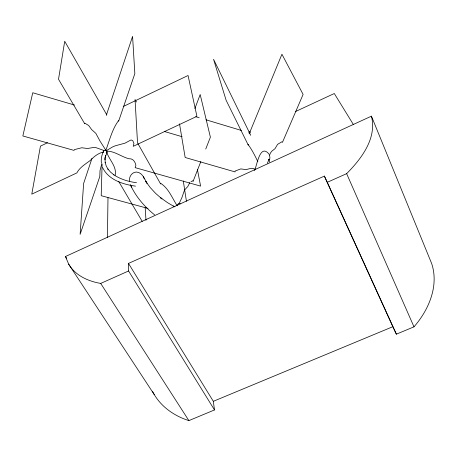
<?xml version="1.0" encoding="UTF-8"?>
<svg xmlns="http://www.w3.org/2000/svg" width="457" height="457" viewBox="0 0 457 457"><rect width="100%" height="100%" fill="white"/><g stroke="black" fill="none" stroke-linecap="round" stroke-linejoin="round"><path stroke-width="0.69" d="M107.441 237.623L107.989 197.732M102.117 163.989L101.208 195.693L148.005 208.421M129.4 181.138C128.948 176.91 131.799 172.021 136.426 172.043C142.401 172.323 144.486 178.995 147.034 183.268L145.692 181.355L150.187 187.513L155.614 193.374L161.955 198.909L160.333 197.515L167.616 202.714L174.625 206.821M115.09 175.334L115.512 173.426C115.707 165.251 109.069 159.602 106.738 152.187M105.59 155.808L105.647 155.431L104.979 159.527C103.836 156.665 109.589 151.815 105.698 150.273C104.636 150.01 103.071 150.821 103.448 152.072M269.264 162.018L269.904 157.768L269.619 155.58M105.83 150.324C109.646 140.219 112.096 129.342 118.552 120.608L118.654 121.151L134.838 73.606L132.581 36.389L106.304 115.324M254.515 170.558C256.897 166.034 259.93 142.59 269.167 154.329M91.937 158.499L83.625 183.463L80.124 234.355L99.792 176.568L100.032 170.507L101.631 164.4M177.447 205.222C177.619 204.011 179.224 202.742 180.241 203.873M194.893 108.538L200.183 94.536L210.391 137.169L205.741 149.039M103.436 151.336C101.711 155.123 100.791 159.327 101.437 163.48M267.431 163.12L269.139 159.122L268.413 159.967M200.834 161.567L193.088 181.355L192.825 180.698L191.032 181.697M269.47 155.38L270.533 152.827L271.955 151.067L274.994 148.696L277.599 144.332L281.963 141.75L282.455 142.356L303.105 94.433L281.929 54.24L249.162 133.867M179.018 203.805L181.897 197.653L184.508 190.072L187.741 186.599L189.792 182.657M107.029 152.004L106.173 152.889M413.979 326.835C428.712 309.972 439.074 286.019 431.711 263.672L371.438 116.164L65.465 256.526L68.67 264.152L154.266 394.602C161.887 407.37 174.848 416.207 188.878 420.611L214.487 409.94L213.322 401.32L128.497 263.409L324.39 176.099L396.373 334.17L413.979 326.835L346.64 173.654C361.31 158.865 377.116 138.305 371.438 116.164M106.635 150.479L112.479 146.994L115.261 145.812L125.052 143.144L130.742 140.071L131.633 140.076L132.838 140.79L133.935 143.452L133.221 146.337L196.921 116.312L188.055 75.502L123.236 106.515M47.505 142.755L40.444 146.131L31.779 194.151L76.856 172.906C79.718 167.382 85.413 164.143 90.218 160.498C93.948 156.671 98.112 153.124 103.522 152.015M248.745 132.279L250.036 131.679M249.156 133.096L250.447 132.496M295.593 111.508L334.29 93.519L353.375 124.533M68.67 264.152C75.291 275.514 88.201 281.301 100.7 283.42L128.577 270.978L128.497 263.409M327.338 182.274L346.64 173.654M213.322 401.32L392.849 326.698L396.373 334.17M106.704 151.107C114.85 151.141 121.265 156.751 128.845 158.733C132.947 158.265 135.226 161.761 135.9 165.303L135.152 167.645L200.6 186.108L197.401 169.421M135.495 186.142C123.002 184.422 108.44 179.858 102.597 167.57M136.5 182.709C128.451 181.657 120.442 179.264 113.656 174.717L113.913 174.882L110.52 172.078L107.875 168.987L108.058 169.267L106.213 165.948L105.179 162.435L105.247 162.795L105.041 159.15M74.531 105.053L32.744 92.754L22.85 135.969L74.04 150.404L74.428 149.616L81.769 147.76L87.516 148.502L92.925 147.588L95.787 147.582L103.945 150.484M164.269 131.456L182.08 136.7M195.773 116.724L199.178 117.746M205.987 119.797L241.405 130.456M255.514 169.261L252.841 168.444L250.362 168.507L246.026 169.598L240.753 168.919L235.104 171.055L235.069 171.906L185.165 157.494L179.504 123.818M173.169 205.993L174.962 206.793M154.592 214.859C144.423 206.707 135.718 196.533 130.308 184.611M130.776 185.713L131.793 187.13M65.465 256.526L66.636 258.314M100.7 283.42L188.878 420.611M128.577 270.978L214.487 409.94M118.706 181.475L142.213 221.394M106.824 114.901L64.711 41.267L58.519 79.272L84.722 123.767L84.939 123.201L88.727 125.544L91.634 129.577L95.844 133.358L99.894 140.882L105.881 150.319M136.432 101.985L135.055 99.483L137.528 142.898L160.653 183.994L160.693 183.314C168.65 188.433 172.118 197.938 177.19 205.793M152.455 391.232L154.266 394.602M250.744 135.335L213.545 59.284L226.141 100.312L248.242 145.069L248.077 144.441C251.95 149.787 255.057 155.717 257.834 161.727M324.39 176.099L392.849 326.698M143.401 176.739L144.309 178.955M183.297 180.983L186.445 201.297M145.166 207.581L146 220.291"/></g></svg>
